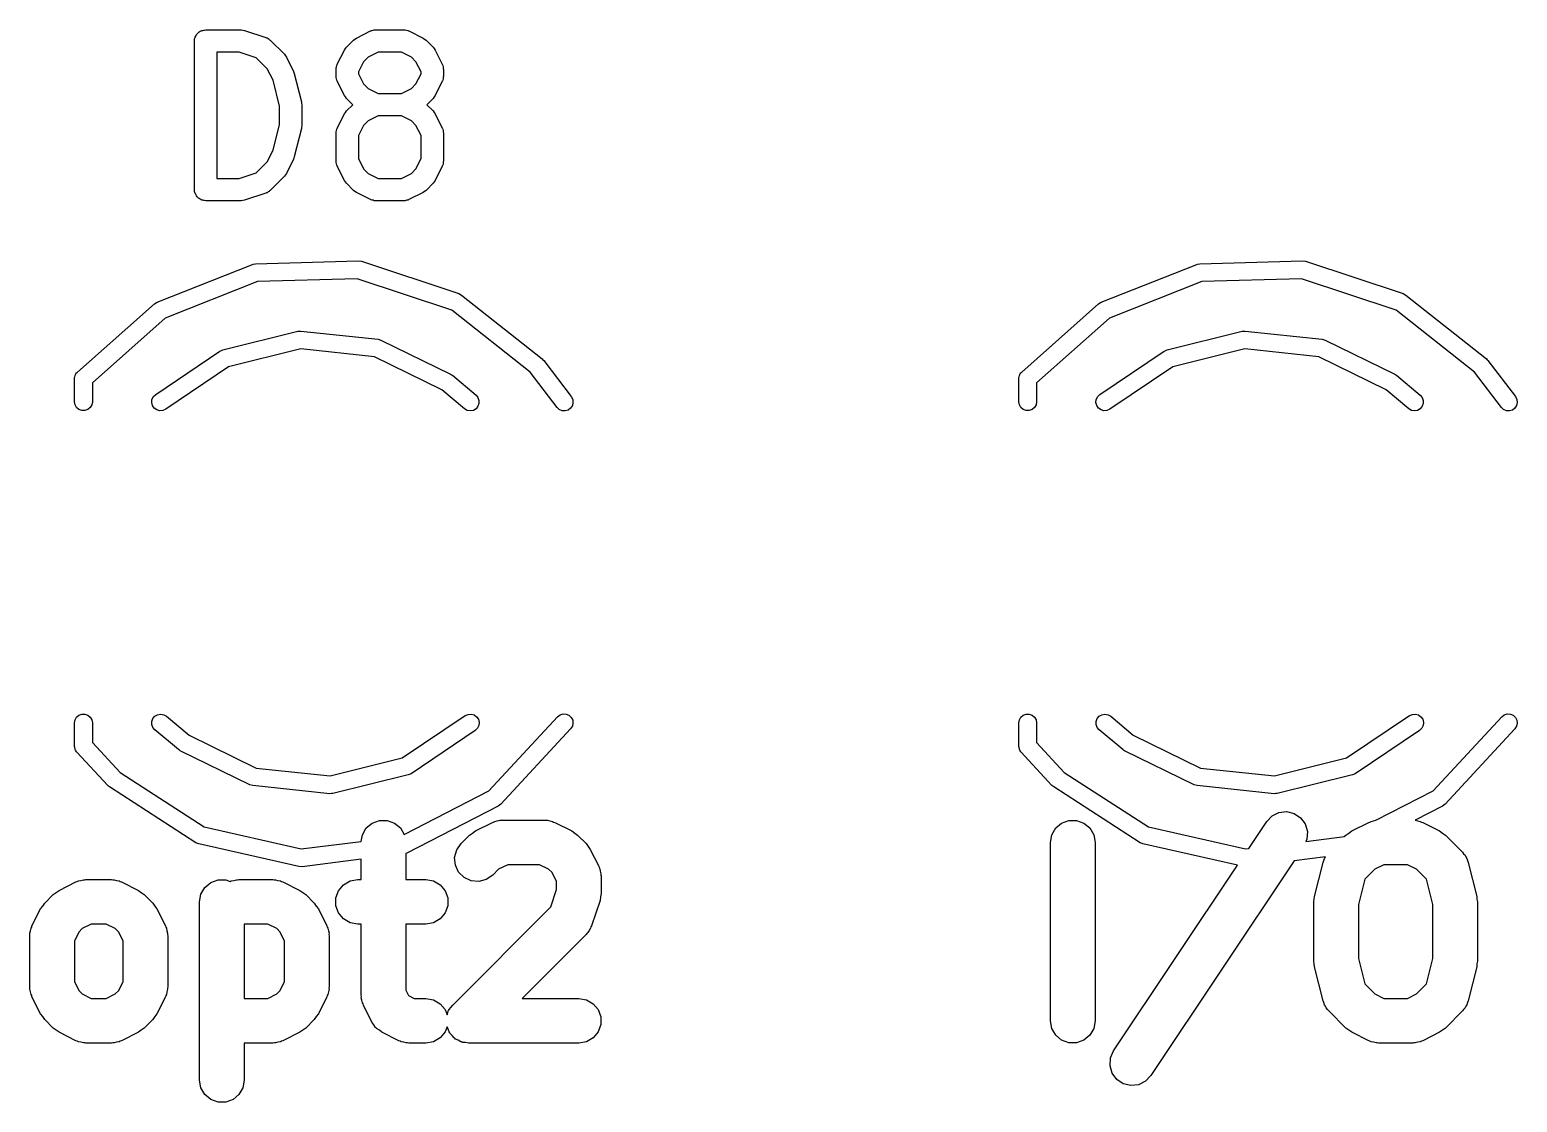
# Model space of a CAD drawing. Extents: x 125.2 to 205.2, y -134.4 to -54.5.
# Drawn here: x 182.23 to 192.23, y -134.44 to -127.23 of the extents above; entities that cross this region are included whole.
import ezdxf

# ---------------------------------------------------------------- set-up
doc = ezdxf.new("R2010")
doc.units = 0
doc.header["$MEASUREMENT"] = 0
doc.layers.add('BLACK', color=7, linetype='CONTINUOUS')

msp = doc.modelspace()

# ---------------------------------------------------------------- linework, layer by layer
at = {"layer": 'Black'}
for p, q in [((183.369, -127.242), (183.374, -127.237)), ((183.374, -127.237), (183.381, -127.235)), ((183.381, -127.235), (183.386, -127.232)), ((183.386, -127.232), (183.393, -127.231)), ((183.393, -127.231), (183.399, -127.229)), ((183.399, -127.229), (183.405, -127.229)), ((183.405, -127.229), (183.412, -127.227)), ((183.412, -127.227), (183.65, -127.227)), ((183.65, -127.227), (183.662, -127.229)), ((183.662, -127.229), (183.674, -127.231)), ((183.674, -127.231), (183.817, -127.279)), ((184.426, -127.283), (184.521, -127.235)), ((184.521, -127.235), (184.525, -127.234)), ((184.525, -127.234), (184.529, -127.232)), ((184.529, -127.232), (184.538, -127.23)), ((184.538, -127.23), (184.546, -127.228)), ((184.546, -127.228), (184.551, -127.228)), ((184.551, -127.228), (184.555, -127.227)), ((184.555, -127.227), (184.745, -127.227)), ((184.745, -127.227), (184.749, -127.228)), ((184.749, -127.228), (184.754, -127.228)), ((184.754, -127.228), (184.762, -127.23)), ((184.762, -127.23), (184.771, -127.232)), ((184.771, -127.232), (184.775, -127.234)), ((184.775, -127.234), (184.779, -127.235)), ((184.779, -127.235), (184.874, -127.283)), ((183.337, -127.302), (183.338, -127.296)), ((183.337, -128.302), (183.337, -127.302)), ((183.338, -127.289), (183.34, -127.283)), ((183.338, -127.296), (183.338, -127.289)), ((183.34, -127.283), (183.341, -127.277)), ((183.341, -127.277), (183.345, -127.271)), ((183.345, -127.271), (183.347, -127.265)), ((183.347, -127.265), (183.351, -127.26)), ((183.351, -127.26), (183.354, -127.254)), ((183.354, -127.254), (183.359, -127.25)), ((183.359, -127.25), (183.364, -127.245)), ((183.364, -127.245), (183.369, -127.242)), ((183.817, -127.279), (183.82, -127.281)), ((183.82, -127.281), (183.825, -127.282)), ((183.825, -127.282), (183.832, -127.287)), ((183.832, -127.287), (183.839, -127.291)), ((183.839, -127.291), (183.842, -127.294)), ((183.842, -127.294), (183.846, -127.297)), ((183.846, -127.297), (183.941, -127.392)), ((184.359, -127.345), (184.406, -127.297)), ((184.406, -127.297), (184.416, -127.29)), ((184.416, -127.29), (184.426, -127.283)), ((184.874, -127.283), (184.884, -127.29)), ((184.884, -127.29), (184.894, -127.297)), ((184.894, -127.297), (184.941, -127.345)), ((183.487, -127.377), (183.487, -128.227)), ((183.638, -127.377), (183.487, -127.377)), ((183.752, -127.416), (183.638, -127.377)), ((183.826, -127.49), (183.752, -127.416)), ((183.941, -127.392), (183.948, -127.402)), ((183.948, -127.402), (183.955, -127.412)), ((183.955, -127.412), (184.003, -127.507)), ((184.297, -127.459), (184.345, -127.364)), ((184.345, -127.364), (184.352, -127.354)), ((184.352, -127.354), (184.359, -127.345)), ((184.504, -127.412), (184.474, -127.442)), ((184.572, -127.377), (184.504, -127.412)), ((184.728, -127.377), (184.572, -127.377)), ((184.796, -127.412), (184.728, -127.377)), ((184.826, -127.442), (184.796, -127.412)), ((184.941, -127.345), (184.948, -127.354)), ((184.948, -127.354), (184.955, -127.364)), ((184.955, -127.364), (185.003, -127.459)), ((183.865, -127.567), (183.826, -127.49)), ((184.003, -127.507), (184.005, -127.515)), ((184.005, -127.515), (184.008, -127.522)), ((184.008, -127.522), (184.056, -127.713)), ((184.289, -127.493), (184.29, -127.489)), ((184.289, -127.54), (184.289, -127.493)), ((184.29, -127.484), (184.292, -127.476)), ((184.29, -127.489), (184.29, -127.484)), ((184.292, -127.476), (184.294, -127.467)), ((184.294, -127.467), (184.296, -127.463)), ((184.296, -127.463), (184.297, -127.459)), ((184.474, -127.442), (184.439, -127.511)), ((184.439, -127.511), (184.439, -127.523)), ((184.439, -127.523), (184.474, -127.591)), ((184.861, -127.511), (184.826, -127.442)), ((184.826, -127.591), (184.861, -127.523)), ((184.861, -127.523), (184.861, -127.511)), ((185.003, -127.459), (185.004, -127.463)), ((185.004, -127.463), (185.006, -127.467)), ((185.006, -127.467), (185.008, -127.476)), ((185.008, -127.476), (185.01, -127.484)), ((185.01, -127.484), (185.01, -127.489)), ((185.01, -127.489), (185.011, -127.493)), ((185.011, -127.493), (185.011, -127.54)), ((183.908, -127.74), (183.865, -127.567)), ((184.29, -127.545), (184.289, -127.54)), ((184.29, -127.549), (184.29, -127.545)), ((184.292, -127.557), (184.29, -127.549)), ((184.294, -127.566), (184.292, -127.557)), ((184.296, -127.57), (184.294, -127.566)), ((184.297, -127.574), (184.296, -127.57)), ((184.345, -127.669), (184.297, -127.574)), ((184.474, -127.591), (184.504, -127.622)), ((184.504, -127.622), (184.572, -127.656)), ((184.728, -127.656), (184.796, -127.622)), ((184.796, -127.622), (184.826, -127.591)), ((185.003, -127.574), (184.955, -127.669)), ((185.004, -127.57), (185.003, -127.574)), ((185.006, -127.566), (185.004, -127.57)), ((185.008, -127.557), (185.006, -127.566)), ((185.01, -127.549), (185.008, -127.557)), ((185.011, -127.54), (185.01, -127.545)), ((185.01, -127.545), (185.01, -127.549)), ((184.056, -127.713), (184.057, -127.722)), ((184.057, -127.722), (184.058, -127.731)), ((184.058, -127.731), (184.058, -127.874)), ((184.352, -127.679), (184.345, -127.669)), ((184.359, -127.689), (184.352, -127.679)), ((184.401, -127.731), (184.359, -127.689)), ((184.359, -127.773), (184.401, -127.731)), ((184.572, -127.656), (184.728, -127.656)), ((184.941, -127.689), (184.899, -127.731)), ((184.899, -127.731), (184.941, -127.773)), ((184.948, -127.679), (184.941, -127.689)), ((184.955, -127.669), (184.948, -127.679)), ((183.908, -127.865), (183.908, -127.74)), ((184.297, -127.888), (184.345, -127.793)), ((184.345, -127.793), (184.352, -127.783)), ((184.352, -127.783), (184.359, -127.773)), ((184.572, -127.806), (184.504, -127.84)), ((184.728, -127.806), (184.572, -127.806)), ((184.796, -127.84), (184.728, -127.806)), ((184.941, -127.773), (184.948, -127.783)), ((184.948, -127.783), (184.955, -127.793)), ((184.955, -127.793), (185.003, -127.888)), ((183.865, -128.038), (183.908, -127.865)), ((184.056, -127.892), (184.008, -128.082)), ((184.057, -127.883), (184.056, -127.892)), ((184.058, -127.874), (184.057, -127.883)), ((184.289, -127.921), (184.29, -127.917)), ((184.289, -128.112), (184.289, -127.921)), ((184.29, -127.913), (184.292, -127.904)), ((184.29, -127.917), (184.29, -127.913)), ((184.292, -127.904), (184.294, -127.896)), ((184.294, -127.896), (184.296, -127.892)), ((184.296, -127.892), (184.297, -127.888)), ((184.474, -127.871), (184.439, -127.939)), ((184.504, -127.84), (184.474, -127.871)), ((184.826, -127.871), (184.796, -127.84)), ((184.861, -127.939), (184.826, -127.871)), ((185.003, -127.888), (185.004, -127.892)), ((185.004, -127.892), (185.006, -127.896)), ((185.006, -127.896), (185.008, -127.904)), ((185.008, -127.904), (185.01, -127.913)), ((185.01, -127.913), (185.01, -127.917)), ((185.01, -127.917), (185.011, -127.921)), ((185.011, -127.921), (185.011, -128.112)), ((183.826, -128.115), (183.865, -128.038)), ((184.439, -127.939), (184.439, -128.094)), ((184.861, -128.094), (184.861, -127.939)), ((183.752, -128.189), (183.826, -128.115)), ((184.003, -128.098), (183.955, -128.193)), ((184.005, -128.09), (184.003, -128.098)), ((184.008, -128.082), (184.005, -128.09)), ((184.29, -128.116), (184.289, -128.112)), ((184.29, -128.12), (184.29, -128.116)), ((184.292, -128.129), (184.29, -128.12)), ((184.294, -128.138), (184.292, -128.129)), ((184.296, -128.141), (184.294, -128.138)), ((184.439, -128.094), (184.474, -128.163)), ((184.826, -128.163), (184.861, -128.094)), ((185.006, -128.138), (185.004, -128.141)), ((185.008, -128.129), (185.006, -128.138)), ((185.01, -128.12), (185.008, -128.129)), ((185.011, -128.112), (185.01, -128.116)), ((185.01, -128.116), (185.01, -128.12)), ((183.487, -128.227), (183.638, -128.227)), ((183.638, -128.227), (183.752, -128.189)), ((183.941, -128.213), (183.846, -128.308)), ((183.948, -128.203), (183.941, -128.213)), ((183.955, -128.193), (183.948, -128.203)), ((184.297, -128.145), (184.296, -128.141)), ((184.345, -128.241), (184.297, -128.145)), ((184.474, -128.163), (184.504, -128.193)), ((184.504, -128.193), (184.572, -128.227)), ((184.572, -128.227), (184.728, -128.227)), ((184.728, -128.227), (184.796, -128.193)), ((184.796, -128.193), (184.826, -128.163)), ((185.003, -128.145), (184.955, -128.241)), ((185.004, -128.141), (185.003, -128.145)), ((183.338, -128.309), (183.337, -128.302)), ((183.338, -128.315), (183.338, -128.309)), ((183.34, -128.322), (183.338, -128.315)), ((183.341, -128.328), (183.34, -128.322)), ((183.345, -128.334), (183.341, -128.328)), ((183.347, -128.34), (183.345, -128.334)), ((183.817, -128.326), (183.674, -128.374)), ((183.82, -128.324), (183.817, -128.326)), ((183.825, -128.323), (183.82, -128.324)), ((183.832, -128.318), (183.825, -128.323)), ((183.839, -128.314), (183.832, -128.318)), ((183.842, -128.31), (183.839, -128.314)), ((183.846, -128.308), (183.842, -128.31)), ((184.352, -128.25), (184.345, -128.241)), ((184.359, -128.26), (184.352, -128.25)), ((184.406, -128.308), (184.359, -128.26)), ((184.416, -128.315), (184.406, -128.308)), ((184.426, -128.322), (184.416, -128.315)), ((184.521, -128.369), (184.426, -128.322)), ((184.874, -128.322), (184.779, -128.369)), ((184.884, -128.315), (184.874, -128.322)), ((184.894, -128.308), (184.884, -128.315)), ((184.941, -128.26), (184.894, -128.308)), ((184.948, -128.25), (184.941, -128.26)), ((184.955, -128.241), (184.948, -128.25)), ((183.351, -128.345), (183.347, -128.34)), ((183.354, -128.351), (183.351, -128.345)), ((183.359, -128.355), (183.354, -128.351)), ((183.364, -128.36), (183.359, -128.355)), ((183.369, -128.363), (183.364, -128.36)), ((183.374, -128.367), (183.369, -128.363)), ((183.381, -128.37), (183.374, -128.367)), ((183.386, -128.373), (183.381, -128.37)), ((183.393, -128.374), (183.386, -128.373)), ((183.399, -128.376), (183.393, -128.374)), ((183.405, -128.376), (183.399, -128.376)), ((183.412, -128.377), (183.405, -128.376)), ((183.65, -128.377), (183.412, -128.377)), ((183.662, -128.375), (183.65, -128.377)), ((183.674, -128.374), (183.662, -128.375)), ((184.525, -128.371), (184.521, -128.369)), ((184.529, -128.373), (184.525, -128.371)), ((184.538, -128.374), (184.529, -128.373)), ((184.546, -128.377), (184.538, -128.374)), ((184.551, -128.377), (184.546, -128.377)), ((184.555, -128.377), (184.551, -128.377)), ((184.745, -128.377), (184.555, -128.377)), ((184.749, -128.377), (184.745, -128.377)), ((184.754, -128.377), (184.749, -128.377)), ((184.762, -128.374), (184.754, -128.377)), ((184.771, -128.373), (184.762, -128.374)), ((184.775, -128.371), (184.771, -128.373)), ((184.779, -128.369), (184.775, -128.371)), ((183.085, -129.06), (183.727, -128.805)), ((183.727, -128.805), (183.731, -128.804)), ((183.727, -128.805), (183.727, -128.805)), ((183.731, -128.804), (183.747, -128.801)), ((183.747, -128.801), (184.438, -128.781)), ((183.747, -128.801), (183.747, -128.801)), ((184.438, -128.781), (184.459, -128.784)), ((184.459, -128.784), (184.459, -128.784)), ((184.459, -128.784), (185.115, -129.002)), ((189.435, -129.06), (190.077, -128.805)), ((190.077, -128.805), (190.081, -128.804)), ((190.077, -128.805), (190.077, -128.805)), ((190.081, -128.804), (190.097, -128.801)), ((190.097, -128.801), (190.788, -128.781)), ((190.097, -128.801), (190.097, -128.801)), ((190.788, -128.781), (190.809, -128.784)), ((190.809, -128.784), (190.809, -128.784)), ((190.809, -128.784), (191.465, -129.002)), ((183.761, -128.92), (183.139, -129.167)), ((184.431, -128.902), (183.761, -128.92)), ((185.067, -129.113), (184.431, -128.902)), ((190.111, -128.92), (189.489, -129.167)), ((190.781, -128.902), (190.111, -128.92)), ((191.417, -129.113), (190.781, -128.902)), ((185.115, -129.002), (185.115, -129.002)), ((185.115, -129.002), (185.133, -129.012)), ((185.133, -129.012), (185.675, -129.441)), ((191.465, -129.002), (191.465, -129.002)), ((191.465, -129.002), (191.483, -129.012)), ((191.483, -129.012), (192.025, -129.441)), ((182.55, -129.53), (183.067, -129.071)), ((183.067, -129.071), (183.085, -129.06)), ((183.067, -129.071), (183.067, -129.071)), ((185.594, -129.531), (185.067, -129.113)), ((188.9, -129.53), (189.417, -129.071)), ((189.417, -129.071), (189.435, -129.06)), ((189.417, -129.071), (189.417, -129.071)), ((191.944, -129.531), (191.417, -129.113)), ((183.139, -129.167), (182.65, -129.601)), ((189.489, -129.167), (189, -129.601)), ((183.527, -129.381), (184.032, -129.255)), ((184.032, -129.255), (184.053, -129.254)), ((184.053, -129.254), (184.571, -129.309)), ((184.053, -129.254), (184.053, -129.254)), ((184.571, -129.309), (184.571, -129.309)), ((184.571, -129.309), (184.591, -129.315)), ((184.591, -129.315), (185.059, -129.543)), ((189.877, -129.381), (190.382, -129.255)), ((190.382, -129.255), (190.403, -129.254)), ((190.403, -129.254), (190.921, -129.309)), ((190.403, -129.254), (190.403, -129.254)), ((190.921, -129.309), (190.921, -129.309)), ((190.921, -129.309), (190.941, -129.315)), ((190.941, -129.315), (191.409, -129.543)), ((183.076, -129.68), (183.508, -129.389)), ((183.508, -129.389), (183.518, -129.385)), ((183.508, -129.389), (183.508, -129.389)), ((183.518, -129.385), (183.527, -129.381)), ((183.527, -129.381), (183.527, -129.381)), ((184.051, -129.374), (183.566, -129.495)), ((184.548, -129.427), (184.051, -129.374)), ((185, -129.648), (184.548, -129.427)), ((189.426, -129.68), (189.858, -129.389)), ((189.858, -129.389), (189.868, -129.385)), ((189.858, -129.389), (189.858, -129.389)), ((189.868, -129.385), (189.877, -129.381)), ((189.877, -129.381), (189.877, -129.381)), ((190.401, -129.374), (189.916, -129.495)), ((190.898, -129.427), (190.401, -129.374)), ((191.35, -129.648), (190.898, -129.427)), ((182.54, -129.542), (182.544, -129.535)), ((182.544, -129.535), (182.549, -129.532)), ((182.549, -129.532), (182.55, -129.53)), ((183.566, -129.495), (183.143, -129.78)), ((185.775, -129.768), (185.594, -129.531)), ((185.675, -129.441), (185.68, -129.447)), ((185.68, -129.447), (185.685, -129.452)), ((185.685, -129.452), (185.87, -129.695)), ((188.89, -129.542), (188.894, -129.535)), ((188.894, -129.535), (188.899, -129.532)), ((188.899, -129.532), (188.9, -129.53)), ((189.916, -129.495), (189.493, -129.78)), ((192.125, -129.768), (191.944, -129.531)), ((192.025, -129.441), (192.03, -129.447)), ((192.03, -129.447), (192.035, -129.452)), ((192.035, -129.452), (192.22, -129.695)), ((182.53, -129.574), (182.531, -129.57)), ((182.53, -129.73), (182.53, -129.574)), ((182.531, -129.566), (182.532, -129.561)), ((182.531, -129.57), (182.531, -129.566)), ((182.532, -129.561), (182.534, -129.553)), ((182.534, -129.553), (182.536, -129.549)), ((182.536, -129.549), (182.537, -129.546)), ((182.537, -129.546), (182.54, -129.542)), ((182.65, -129.601), (182.65, -129.73)), ((185.059, -129.543), (185.065, -129.548)), ((185.065, -129.548), (185.071, -129.551)), ((185.071, -129.551), (185.23, -129.684)), ((188.88, -129.574), (188.881, -129.57)), ((188.88, -129.73), (188.88, -129.574)), ((188.881, -129.566), (188.882, -129.561)), ((188.881, -129.57), (188.881, -129.566)), ((188.882, -129.561), (188.884, -129.553)), ((188.884, -129.553), (188.886, -129.549)), ((188.886, -129.549), (188.887, -129.546)), ((188.887, -129.546), (188.89, -129.542)), ((189, -129.601), (189, -129.73)), ((191.409, -129.543), (191.415, -129.548)), ((191.415, -129.548), (191.421, -129.551)), ((191.421, -129.551), (191.58, -129.684)), ((182.534, -129.751), (182.53, -129.73)), ((182.65, -129.73), (182.646, -129.751)), ((183.049, -129.734), (183.051, -129.713)), ((183.054, -129.754), (183.049, -129.734)), ((183.051, -129.713), (183.061, -129.695)), ((183.061, -129.695), (183.076, -129.68)), ((185.153, -129.776), (185, -129.648)), ((185.23, -129.684), (185.243, -129.7)), ((185.243, -129.7), (185.25, -129.72)), ((185.25, -129.72), (185.25, -129.741)), ((185.87, -129.695), (185.88, -129.714)), ((185.882, -129.734), (185.878, -129.755)), ((185.88, -129.714), (185.882, -129.734)), ((188.884, -129.751), (188.88, -129.73)), ((189, -129.73), (188.996, -129.751)), ((189.399, -129.734), (189.401, -129.713)), ((189.404, -129.754), (189.399, -129.734)), ((189.401, -129.713), (189.411, -129.695)), ((189.411, -129.695), (189.426, -129.68)), ((191.503, -129.776), (191.35, -129.648)), ((191.58, -129.684), (191.593, -129.7)), ((191.593, -129.7), (191.6, -129.72)), ((191.6, -129.72), (191.6, -129.741)), ((192.22, -129.695), (192.23, -129.714)), ((192.232, -129.734), (192.228, -129.755)), ((192.23, -129.714), (192.232, -129.734)), ((182.544, -129.769), (182.534, -129.751)), ((182.56, -129.782), (182.544, -129.769)), ((182.58, -129.789), (182.56, -129.782)), ((182.6, -129.789), (182.58, -129.789)), ((182.62, -129.782), (182.6, -129.789)), ((182.636, -129.769), (182.62, -129.782)), ((182.646, -129.751), (182.636, -129.769)), ((183.066, -129.772), (183.054, -129.754)), ((183.083, -129.784), (183.066, -129.772)), ((183.103, -129.79), (183.083, -129.784)), ((183.123, -129.788), (183.103, -129.79)), ((183.143, -129.78), (183.123, -129.788)), ((185.171, -129.787), (185.153, -129.776)), ((185.191, -129.79), (185.171, -129.787)), ((185.212, -129.787), (185.191, -129.79)), ((185.23, -129.776), (185.212, -129.787)), ((185.243, -129.76), (185.23, -129.776)), ((185.25, -129.741), (185.243, -129.76)), ((185.79, -129.782), (185.775, -129.768)), ((185.809, -129.79), (185.79, -129.782)), ((185.83, -129.791), (185.809, -129.79)), ((185.85, -129.785), (185.83, -129.791)), ((185.866, -129.772), (185.85, -129.785)), ((185.878, -129.755), (185.866, -129.772)), ((188.894, -129.769), (188.884, -129.751)), ((188.91, -129.782), (188.894, -129.769)), ((188.93, -129.789), (188.91, -129.782)), ((188.95, -129.789), (188.93, -129.789)), ((188.97, -129.782), (188.95, -129.789)), ((188.986, -129.769), (188.97, -129.782)), ((188.996, -129.751), (188.986, -129.769)), ((189.416, -129.772), (189.404, -129.754)), ((189.433, -129.784), (189.416, -129.772)), ((189.453, -129.79), (189.433, -129.784)), ((189.473, -129.788), (189.453, -129.79)), ((189.493, -129.78), (189.473, -129.788)), ((191.521, -129.787), (191.503, -129.776)), ((191.541, -129.79), (191.521, -129.787)), ((191.562, -129.787), (191.541, -129.79)), ((191.58, -129.776), (191.562, -129.787)), ((191.593, -129.76), (191.58, -129.776)), ((191.6, -129.741), (191.593, -129.76)), ((192.14, -129.782), (192.125, -129.768)), ((192.159, -129.79), (192.14, -129.782)), ((192.18, -129.791), (192.159, -129.79)), ((192.2, -129.785), (192.18, -129.791)), ((192.216, -129.772), (192.2, -129.785)), ((192.228, -129.755), (192.216, -129.772)), ((182.544, -131.851), (182.56, -131.838)), ((182.56, -131.838), (182.58, -131.831)), ((182.58, -131.831), (182.6, -131.831)), ((182.6, -131.831), (182.62, -131.838)), ((182.62, -131.838), (182.636, -131.851)), ((183.07, -131.844), (183.089, -131.834)), ((183.089, -131.834), (183.109, -131.83)), ((183.109, -131.83), (183.13, -131.834)), ((183.13, -131.834), (183.148, -131.844)), ((185.158, -131.84), (185.177, -131.832)), ((185.177, -131.832), (185.197, -131.83)), ((185.197, -131.83), (185.217, -131.836)), ((185.217, -131.836), (185.234, -131.848)), ((185.778, -131.848), (185.795, -131.835)), ((185.795, -131.835), (185.815, -131.829)), ((185.815, -131.829), (185.836, -131.83)), ((185.836, -131.83), (185.855, -131.838)), ((185.855, -131.838), (185.87, -131.852)), ((188.894, -131.851), (188.91, -131.838)), ((188.91, -131.838), (188.93, -131.831)), ((188.93, -131.831), (188.95, -131.831)), ((188.95, -131.831), (188.97, -131.838)), ((188.97, -131.838), (188.986, -131.851)), ((189.42, -131.844), (189.439, -131.834)), ((189.439, -131.834), (189.459, -131.83)), ((189.459, -131.83), (189.48, -131.834)), ((189.48, -131.834), (189.498, -131.844)), ((191.508, -131.84), (191.527, -131.832)), ((191.527, -131.832), (191.547, -131.83)), ((191.547, -131.83), (191.567, -131.836)), ((191.567, -131.836), (191.584, -131.848)), ((192.128, -131.848), (192.145, -131.835)), ((192.145, -131.835), (192.165, -131.829)), ((192.165, -131.829), (192.186, -131.83)), ((192.186, -131.83), (192.205, -131.838)), ((192.205, -131.838), (192.22, -131.852)), ((182.53, -131.89), (182.534, -131.869)), ((182.53, -132.046), (182.53, -131.89)), ((182.534, -131.869), (182.544, -131.851)), ((182.636, -131.851), (182.646, -131.869)), ((182.646, -131.869), (182.65, -131.89)), ((182.65, -131.89), (182.65, -132.022)), ((183.05, -131.88), (183.057, -131.86)), ((183.05, -131.9), (183.05, -131.88)), ((183.057, -131.92), (183.05, -131.9)), ((183.057, -131.86), (183.07, -131.844)), ((183.07, -131.936), (183.057, -131.92)), ((183.229, -132.069), (183.07, -131.936)), ((183.148, -131.844), (183.3, -131.972)), ((184.734, -132.125), (185.158, -131.84)), ((185.24, -131.925), (185.225, -131.94)), ((185.234, -131.848), (185.246, -131.865)), ((185.249, -131.906), (185.24, -131.925)), ((185.246, -131.865), (185.251, -131.886)), ((185.251, -131.886), (185.249, -131.906)), ((185.316, -132.347), (185.778, -131.848)), ((185.866, -131.929), (185.397, -132.436)), ((185.878, -131.912), (185.866, -131.929)), ((185.87, -131.852), (185.88, -131.871)), ((185.882, -131.892), (185.878, -131.912)), ((185.88, -131.871), (185.882, -131.892)), ((188.88, -131.89), (188.884, -131.869)), ((188.88, -132.046), (188.88, -131.89)), ((188.884, -131.869), (188.894, -131.851)), ((188.986, -131.851), (188.996, -131.869)), ((188.996, -131.869), (189, -131.89)), ((189, -131.89), (189, -132.022)), ((189.4, -131.88), (189.407, -131.86)), ((189.4, -131.9), (189.4, -131.88)), ((189.407, -131.92), (189.4, -131.9)), ((189.407, -131.86), (189.42, -131.844)), ((189.42, -131.936), (189.407, -131.92)), ((189.579, -132.069), (189.42, -131.936)), ((189.498, -131.844), (189.65, -131.972)), ((191.084, -132.125), (191.508, -131.84)), ((191.59, -131.925), (191.575, -131.94)), ((191.584, -131.848), (191.596, -131.865)), ((191.599, -131.906), (191.59, -131.925)), ((191.596, -131.865), (191.601, -131.886)), ((191.601, -131.886), (191.599, -131.906)), ((191.666, -132.347), (192.128, -131.848)), ((192.216, -131.929), (191.747, -132.436)), ((192.228, -131.912), (192.216, -131.929)), ((192.22, -131.852), (192.23, -131.871)), ((192.232, -131.892), (192.228, -131.912)), ((192.23, -131.871), (192.232, -131.892)), ((182.65, -132.022), (182.836, -132.223)), ((183.3, -131.972), (183.752, -132.193)), ((185.225, -131.94), (184.793, -132.231)), ((189, -132.022), (189.186, -132.223)), ((189.65, -131.972), (190.102, -132.193)), ((191.575, -131.94), (191.143, -132.231)), ((182.53, -132.047), (182.53, -132.046)), ((182.53, -132.048), (182.53, -132.047)), ((182.532, -132.055), (182.53, -132.048)), ((182.534, -132.067), (182.532, -132.055)), ((182.535, -132.068), (182.534, -132.067)), ((182.535, -132.069), (182.535, -132.068)), ((182.537, -132.072), (182.535, -132.069)), ((182.544, -132.085), (182.537, -132.072)), ((182.546, -132.086), (182.544, -132.085)), ((182.753, -132.31), (182.546, -132.086)), ((182.546, -132.086), (182.546, -132.086)), ((183.235, -132.072), (183.229, -132.069)), ((183.241, -132.077), (183.235, -132.072)), ((183.709, -132.305), (183.241, -132.077)), ((184.249, -132.246), (184.734, -132.125)), ((188.88, -132.047), (188.88, -132.046)), ((188.88, -132.048), (188.88, -132.047)), ((188.882, -132.055), (188.88, -132.048)), ((188.884, -132.067), (188.882, -132.055)), ((188.885, -132.068), (188.884, -132.067)), ((188.885, -132.069), (188.885, -132.068)), ((188.887, -132.072), (188.885, -132.069)), ((188.894, -132.085), (188.887, -132.072)), ((188.896, -132.086), (188.894, -132.085)), ((189.103, -132.31), (188.896, -132.086)), ((188.896, -132.086), (188.896, -132.086)), ((189.585, -132.072), (189.579, -132.069)), ((189.591, -132.077), (189.585, -132.072)), ((190.059, -132.305), (189.591, -132.077)), ((190.599, -132.246), (191.084, -132.125)), ((182.836, -132.223), (183.402, -132.588)), ((183.752, -132.193), (184.249, -132.246)), ((184.773, -132.239), (184.268, -132.365)), ((184.793, -132.231), (184.773, -132.239)), ((184.773, -132.239), (184.773, -132.239)), ((189.186, -132.223), (189.752, -132.588)), ((190.102, -132.193), (190.599, -132.246)), ((191.123, -132.239), (190.618, -132.365)), ((191.143, -132.231), (191.123, -132.239)), ((191.123, -132.239), (191.123, -132.239)), ((182.759, -132.315), (182.753, -132.31)), ((182.765, -132.32), (182.759, -132.315)), ((183.346, -132.695), (182.765, -132.32)), ((183.729, -132.311), (183.709, -132.305)), ((184.247, -132.366), (183.729, -132.311)), ((183.729, -132.311), (183.729, -132.311)), ((189.109, -132.315), (189.103, -132.31)), ((189.115, -132.32), (189.109, -132.315)), ((189.696, -132.695), (189.115, -132.32)), ((190.079, -132.311), (190.059, -132.305)), ((190.597, -132.366), (190.079, -132.311)), ((190.079, -132.311), (190.079, -132.311)), ((184.258, -132.365), (184.247, -132.366)), ((184.247, -132.366), (184.247, -132.366)), ((184.268, -132.365), (184.258, -132.365)), ((184.268, -132.365), (184.268, -132.365)), ((184.747, -132.639), (185.316, -132.347)), ((185.397, -132.436), (185.38, -132.449)), ((190.608, -132.365), (190.597, -132.366)), ((190.597, -132.366), (190.597, -132.366)), ((190.618, -132.365), (190.608, -132.365)), ((190.618, -132.365), (190.618, -132.365)), ((191.282, -132.544), (191.666, -132.347)), ((191.747, -132.436), (191.73, -132.449)), ((185.38, -132.449), (184.765, -132.765)), ((190.547, -132.553), (190.583, -132.515)), ((190.583, -132.515), (190.629, -132.492)), ((190.629, -132.492), (190.681, -132.486)), ((190.681, -132.486), (190.732, -132.498)), ((190.732, -132.498), (190.775, -132.527)), ((190.775, -132.527), (190.806, -132.569)), ((191.73, -132.449), (191.545, -132.544)), ((183.402, -132.588), (184.055, -132.737)), ((184.466, -132.642), (184.492, -132.596)), ((184.492, -132.596), (184.532, -132.563)), ((184.532, -132.563), (184.581, -132.545)), ((184.581, -132.545), (184.633, -132.545)), ((184.633, -132.545), (184.682, -132.563)), ((184.682, -132.563), (184.722, -132.596)), ((184.722, -132.596), (184.747, -132.639)), ((185.187, -132.644), (185.206, -132.63)), ((185.206, -132.63), (185.226, -132.616)), ((185.226, -132.616), (185.34, -132.559)), ((185.34, -132.559), (185.348, -132.556)), ((185.348, -132.556), (185.356, -132.552)), ((185.356, -132.552), (185.373, -132.549)), ((185.373, -132.549), (185.39, -132.544)), ((185.39, -132.544), (185.399, -132.544)), ((185.399, -132.544), (185.407, -132.543)), ((185.407, -132.543), (185.693, -132.543)), ((185.693, -132.543), (185.701, -132.544)), ((185.701, -132.544), (185.71, -132.544)), ((185.71, -132.544), (185.727, -132.549)), ((185.727, -132.549), (185.744, -132.552)), ((185.744, -132.552), (185.752, -132.556)), ((185.752, -132.556), (185.76, -132.559)), ((185.76, -132.559), (185.874, -132.616)), ((185.874, -132.616), (185.894, -132.63)), ((185.894, -132.63), (185.913, -132.644)), ((189.102, -132.642), (189.128, -132.596)), ((189.128, -132.596), (189.168, -132.563)), ((189.168, -132.563), (189.217, -132.545)), ((189.217, -132.545), (189.269, -132.545)), ((189.269, -132.545), (189.318, -132.563)), ((189.318, -132.563), (189.358, -132.596)), ((189.358, -132.596), (189.384, -132.642)), ((189.752, -132.588), (190.405, -132.737)), ((190.426, -132.734), (190.547, -132.553)), ((190.806, -132.569), (190.821, -132.619)), ((190.821, -132.619), (190.817, -132.671)), ((191.08, -132.644), (191.099, -132.63)), ((191.099, -132.63), (191.119, -132.616)), ((191.119, -132.616), (191.233, -132.559)), ((191.233, -132.559), (191.241, -132.556)), ((191.241, -132.556), (191.249, -132.552)), ((191.249, -132.552), (191.266, -132.549)), ((191.266, -132.549), (191.282, -132.544)), ((191.545, -132.544), (191.546, -132.544)), ((191.546, -132.544), (191.563, -132.549)), ((191.563, -132.549), (191.58, -132.552)), ((191.58, -132.552), (191.587, -132.556)), ((191.587, -132.556), (191.596, -132.559)), ((191.596, -132.559), (191.71, -132.616)), ((191.71, -132.616), (191.729, -132.63)), ((191.729, -132.63), (191.749, -132.644)), ((183.359, -132.7), (183.346, -132.695)), ((183.346, -132.695), (183.346, -132.695)), ((183.365, -132.703), (183.359, -132.7)), ((184.039, -132.856), (183.365, -132.703)), ((183.365, -132.703), (183.365, -132.703)), ((184.055, -132.737), (184.458, -132.686)), ((184.458, -132.686), (184.466, -132.642)), ((185.1, -132.744), (185.13, -132.701)), ((185.13, -132.701), (185.187, -132.644)), ((185.913, -132.644), (185.97, -132.701)), ((185.97, -132.701), (185.984, -132.721)), ((185.984, -132.721), (185.998, -132.74)), ((189.093, -132.693), (189.102, -132.642)), ((189.093, -133.893), (189.093, -132.693)), ((189.384, -132.642), (189.393, -132.693)), ((189.393, -132.693), (189.393, -133.893)), ((189.709, -132.7), (189.696, -132.695)), ((189.696, -132.695), (189.696, -132.695)), ((189.715, -132.703), (189.709, -132.7)), ((190.35, -132.847), (189.715, -132.703)), ((189.715, -132.703), (189.715, -132.703)), ((190.405, -132.737), (190.426, -132.734)), ((190.811, -132.686), (191.07, -132.653)), ((190.817, -132.671), (190.811, -132.686)), ((191.07, -132.653), (191.071, -132.652)), ((191.071, -132.652), (191.08, -132.644)), ((191.749, -132.644), (191.863, -132.758)), ((184.457, -132.807), (184.06, -132.857)), ((184.457, -132.943), (184.457, -132.807)), ((184.765, -132.765), (184.757, -132.767)), ((184.757, -132.767), (184.757, -132.943)), ((185.086, -132.794), (185.1, -132.744)), ((185.091, -132.846), (185.086, -132.794)), ((185.998, -132.74), (186.056, -132.854)), ((190.731, -132.817), (189.768, -134.262)), ((190.943, -132.79), (190.731, -132.817)), ((190.869, -133.056), (190.926, -132.828)), ((190.926, -132.828), (190.932, -132.815)), ((190.932, -132.815), (190.935, -132.801)), ((190.935, -132.801), (190.942, -132.791)), ((190.942, -132.791), (190.943, -132.79)), ((191.863, -132.758), (191.871, -132.77)), ((191.871, -132.77), (191.881, -132.78)), ((191.881, -132.78), (191.886, -132.791)), ((191.886, -132.791), (191.893, -132.801)), ((191.893, -132.801), (191.897, -132.815)), ((191.897, -132.815), (191.903, -132.828)), ((191.903, -132.828), (191.96, -133.056)), ((184.06, -132.857), (184.039, -132.856)), ((184.039, -132.856), (184.039, -132.856)), ((185.113, -132.893), (185.091, -132.846)), ((185.15, -132.93), (185.113, -132.893)), ((185.197, -132.952), (185.15, -132.93)), ((185.342, -132.913), (185.299, -132.943)), ((185.382, -132.873), (185.342, -132.913)), ((185.443, -132.843), (185.382, -132.873)), ((185.657, -132.843), (185.443, -132.843)), ((185.718, -132.873), (185.657, -132.843)), ((185.741, -132.896), (185.718, -132.873)), ((185.771, -132.957), (185.741, -132.896)), ((186.056, -132.854), (186.058, -132.863)), ((186.058, -132.863), (186.062, -132.87)), ((186.062, -132.87), (186.065, -132.887)), ((186.065, -132.887), (186.07, -132.904)), ((186.07, -132.904), (186.07, -132.913)), ((186.07, -132.913), (186.071, -132.921)), ((186.071, -132.921), (186.071, -133.036)), ((189.518, -134.095), (190.35, -132.847)), ((191.275, -132.873), (191.207, -132.941)), ((191.335, -132.843), (191.275, -132.873)), ((191.493, -132.843), (191.335, -132.843)), ((191.554, -132.873), (191.493, -132.843)), ((191.622, -132.941), (191.554, -132.873)), ((182.387, -133.044), (182.406, -133.03)), ((182.406, -133.03), (182.426, -133.016)), ((182.426, -133.016), (182.54, -132.959)), ((182.54, -132.959), (182.548, -132.956)), ((182.548, -132.956), (182.556, -132.952)), ((182.556, -132.952), (182.573, -132.949)), ((182.573, -132.949), (182.59, -132.944)), ((182.59, -132.944), (182.599, -132.944)), ((182.599, -132.944), (182.607, -132.943)), ((182.607, -132.943), (182.779, -132.943)), ((182.779, -132.943), (182.787, -132.944)), ((182.787, -132.944), (182.796, -132.944)), ((182.796, -132.944), (182.813, -132.949)), ((182.813, -132.949), (182.83, -132.952)), ((182.83, -132.952), (182.837, -132.956)), ((182.837, -132.956), (182.846, -132.959)), ((182.846, -132.959), (182.96, -133.016)), ((182.96, -133.016), (182.979, -133.03)), ((182.979, -133.03), (182.999, -133.044)), ((183.38, -133.042), (183.407, -132.996)), ((183.407, -132.996), (183.446, -132.963)), ((183.446, -132.963), (183.495, -132.945)), ((183.495, -132.945), (183.547, -132.945)), ((183.547, -132.945), (183.577, -132.956)), ((183.577, -132.956), (183.584, -132.952)), ((183.584, -132.952), (183.602, -132.949)), ((183.602, -132.949), (183.619, -132.944)), ((183.619, -132.944), (183.627, -132.944)), ((183.627, -132.944), (183.636, -132.943)), ((183.636, -132.943), (183.864, -132.943)), ((183.864, -132.943), (183.873, -132.944)), ((183.873, -132.944), (183.881, -132.944)), ((183.881, -132.944), (183.898, -132.949)), ((183.898, -132.949), (183.916, -132.952)), ((183.916, -132.952), (183.923, -132.956)), ((183.923, -132.956), (183.931, -132.959)), ((183.931, -132.959), (184.046, -133.016)), ((184.046, -133.016), (184.065, -133.03)), ((184.065, -133.03), (184.085, -133.044)), ((184.288, -133.067), (184.306, -133.018)), ((184.306, -133.018), (184.339, -132.978)), ((184.339, -132.978), (184.384, -132.952)), ((184.384, -132.952), (184.436, -132.943)), ((184.436, -132.943), (184.457, -132.943)), ((184.757, -132.943), (184.893, -132.943)), ((184.893, -132.943), (184.944, -132.952)), ((184.944, -132.952), (184.989, -132.978)), ((184.989, -132.978), (185.023, -133.018)), ((185.023, -133.018), (185.041, -133.067)), ((185.249, -132.957), (185.197, -132.952)), ((185.299, -132.943), (185.249, -132.957)), ((185.733, -133.126), (185.771, -133.011)), ((185.771, -133.011), (185.771, -132.957)), ((186.071, -133.036), (186.067, -133.059)), ((191.207, -132.941), (191.164, -133.111)), ((191.664, -133.111), (191.622, -132.941)), ((182.302, -133.14), (182.316, -133.121)), ((182.316, -133.121), (182.33, -133.101)), ((182.33, -133.101), (182.387, -133.044)), ((182.999, -133.044), (183.056, -133.101)), ((183.056, -133.101), (183.07, -133.121)), ((183.07, -133.121), (183.084, -133.14)), ((183.371, -133.093), (183.38, -133.042)), ((183.371, -134.293), (183.371, -133.093)), ((184.085, -133.044), (184.142, -133.101)), ((184.142, -133.101), (184.156, -133.121)), ((184.156, -133.121), (184.17, -133.14)), ((184.288, -133.119), (184.288, -133.067)), ((184.306, -133.168), (184.288, -133.119)), ((185.041, -133.119), (185.023, -133.168)), ((185.041, -133.067), (185.041, -133.119)), ((185.073, -133.787), (185.733, -133.126)), ((186.064, -133.083), (186.007, -133.255)), ((186.067, -133.059), (186.064, -133.083)), ((190.864, -133.093), (190.867, -133.075)), ((190.864, -133.493), (190.864, -133.093)), ((190.867, -133.075), (190.869, -133.056)), ((191.164, -133.111), (191.164, -133.474)), ((191.664, -133.474), (191.664, -133.111)), ((191.96, -133.056), (191.961, -133.075)), ((191.961, -133.075), (191.964, -133.093)), ((191.964, -133.093), (191.964, -133.493)), ((182.244, -133.254), (182.302, -133.14)), ((183.084, -133.14), (183.141, -133.254)), ((184.17, -133.14), (184.227, -133.254)), ((184.339, -133.208), (184.306, -133.168)), ((184.384, -133.234), (184.339, -133.208)), ((184.436, -133.243), (184.384, -133.234)), ((184.944, -133.234), (184.893, -133.243)), ((184.989, -133.208), (184.944, -133.234)), ((185.023, -133.168), (184.989, -133.208)), ((182.229, -133.321), (182.23, -133.313)), ((182.229, -133.664), (182.229, -133.321)), ((182.23, -133.304), (182.235, -133.287)), ((182.23, -133.313), (182.23, -133.304)), ((182.235, -133.287), (182.238, -133.27)), ((182.238, -133.27), (182.242, -133.263)), ((182.242, -133.263), (182.244, -133.254)), ((182.559, -133.296), (182.529, -133.357)), ((182.582, -133.273), (182.559, -133.296)), ((182.643, -133.243), (182.582, -133.273)), ((182.743, -133.243), (182.643, -133.243)), ((182.804, -133.273), (182.743, -133.243)), ((182.827, -133.296), (182.804, -133.273)), ((182.857, -133.357), (182.827, -133.296)), ((183.141, -133.254), (183.144, -133.263)), ((183.144, -133.263), (183.148, -133.27)), ((183.148, -133.27), (183.151, -133.287)), ((183.151, -133.287), (183.156, -133.304)), ((183.156, -133.304), (183.156, -133.313)), ((183.156, -133.313), (183.157, -133.321)), ((183.157, -133.321), (183.157, -133.664)), ((183.671, -133.243), (183.671, -133.743)), ((183.829, -133.243), (183.671, -133.243)), ((183.89, -133.273), (183.829, -133.243)), ((183.912, -133.296), (183.89, -133.273)), ((183.943, -133.357), (183.912, -133.296)), ((184.227, -133.254), (184.229, -133.263)), ((184.229, -133.263), (184.234, -133.27)), ((184.234, -133.27), (184.237, -133.287)), ((184.237, -133.287), (184.242, -133.304)), ((184.242, -133.304), (184.241, -133.313)), ((184.241, -133.313), (184.243, -133.321)), ((184.243, -133.321), (184.243, -133.664)), ((184.457, -133.243), (184.436, -133.243)), ((184.457, -133.721), (184.457, -133.243)), ((184.893, -133.243), (184.757, -133.243)), ((184.757, -133.243), (184.757, -133.686)), ((185.97, -133.313), (185.541, -133.743)), ((185.975, -133.306), (185.97, -133.313)), ((185.982, -133.3), (185.975, -133.306)), ((185.99, -133.285), (185.982, -133.3)), ((186, -133.271), (185.99, -133.285)), ((186.002, -133.262), (186, -133.271)), ((186.007, -133.255), (186.002, -133.262)), ((182.529, -133.357), (182.529, -133.629)), ((182.857, -133.629), (182.857, -133.357)), ((183.943, -133.629), (183.943, -133.357)), ((190.867, -133.511), (190.864, -133.493)), ((190.869, -133.529), (190.867, -133.511)), ((190.926, -133.758), (190.869, -133.529)), ((191.164, -133.474), (191.207, -133.645)), ((191.622, -133.645), (191.664, -133.474)), ((191.96, -133.529), (191.903, -133.758)), ((191.961, -133.511), (191.96, -133.529)), ((191.964, -133.493), (191.961, -133.511)), ((182.529, -133.629), (182.559, -133.69)), ((182.827, -133.69), (182.857, -133.629)), ((183.912, -133.69), (183.943, -133.629)), ((182.23, -133.673), (182.229, -133.664)), ((182.23, -133.681), (182.23, -133.673)), ((182.235, -133.698), (182.23, -133.681)), ((182.238, -133.716), (182.235, -133.698)), ((182.242, -133.723), (182.238, -133.716)), ((182.244, -133.731), (182.242, -133.723)), ((182.302, -133.846), (182.244, -133.731)), ((182.559, -133.69), (182.582, -133.712)), ((182.582, -133.712), (182.643, -133.743)), ((182.743, -133.743), (182.804, -133.712)), ((182.804, -133.712), (182.827, -133.69)), ((183.141, -133.731), (183.084, -133.846)), ((183.144, -133.723), (183.141, -133.731)), ((183.148, -133.716), (183.144, -133.723)), ((183.151, -133.698), (183.148, -133.716)), ((183.156, -133.681), (183.151, -133.698)), ((183.157, -133.664), (183.156, -133.673)), ((183.156, -133.673), (183.156, -133.681)), ((183.829, -133.743), (183.89, -133.712)), ((183.89, -133.712), (183.912, -133.69)), ((184.227, -133.731), (184.17, -133.846)), ((184.229, -133.723), (184.227, -133.731)), ((184.234, -133.716), (184.229, -133.723)), ((184.237, -133.698), (184.234, -133.716)), ((184.242, -133.681), (184.237, -133.698)), ((184.243, -133.664), (184.241, -133.673)), ((184.241, -133.673), (184.242, -133.681)), ((184.459, -133.73), (184.457, -133.721)), ((184.458, -133.739), (184.459, -133.73)), ((184.463, -133.755), (184.458, -133.739)), ((184.757, -133.686), (184.776, -133.724)), ((184.776, -133.724), (184.814, -133.743)), ((191.207, -133.645), (191.275, -133.712)), ((191.275, -133.712), (191.335, -133.743)), ((191.493, -133.743), (191.554, -133.712)), ((191.554, -133.712), (191.622, -133.645)), ((182.643, -133.743), (182.743, -133.743)), ((183.671, -133.743), (183.829, -133.743)), ((184.466, -133.773), (184.463, -133.755)), ((184.471, -133.78), (184.466, -133.773)), ((184.473, -133.789), (184.471, -133.78)), ((184.53, -133.903), (184.473, -133.789)), ((184.814, -133.743), (184.893, -133.743)), ((184.893, -133.743), (184.944, -133.752)), ((184.944, -133.752), (184.989, -133.778)), ((184.989, -133.778), (185.023, -133.818)), ((185.023, -133.818), (185.036, -133.853)), ((185.038, -133.848), (185.043, -133.829)), ((185.043, -133.829), (185.046, -133.824)), ((185.046, -133.824), (185.049, -133.818)), ((185.049, -133.818), (185.061, -133.803)), ((185.061, -133.803), (185.073, -133.787)), ((185.541, -133.743), (185.921, -133.743)), ((185.921, -133.743), (185.973, -133.752)), ((185.973, -133.752), (186.018, -133.778)), ((186.018, -133.778), (186.051, -133.818)), ((186.051, -133.818), (186.069, -133.867)), ((190.932, -133.771), (190.926, -133.758)), ((190.935, -133.785), (190.932, -133.771)), ((190.942, -133.795), (190.935, -133.785)), ((190.947, -133.805), (190.942, -133.795)), ((190.957, -133.816), (190.947, -133.805)), ((190.965, -133.827), (190.957, -133.816)), ((191.08, -133.942), (190.965, -133.827)), ((191.335, -133.743), (191.493, -133.743)), ((191.863, -133.827), (191.749, -133.942)), ((191.871, -133.816), (191.863, -133.827)), ((191.881, -133.805), (191.871, -133.816)), ((191.886, -133.795), (191.881, -133.805)), ((191.893, -133.785), (191.886, -133.795)), ((191.897, -133.771), (191.893, -133.785)), ((191.903, -133.758), (191.897, -133.771)), ((182.316, -133.865), (182.302, -133.846)), ((182.33, -133.885), (182.316, -133.865)), ((182.387, -133.942), (182.33, -133.885)), ((183.056, -133.885), (182.999, -133.942)), ((183.07, -133.865), (183.056, -133.885)), ((183.084, -133.846), (183.07, -133.865)), ((184.142, -133.885), (184.085, -133.942)), ((184.156, -133.865), (184.142, -133.885)), ((184.17, -133.846), (184.156, -133.865)), ((184.543, -133.92), (184.53, -133.903)), ((184.555, -133.939), (184.543, -133.92)), ((184.559, -133.941), (184.555, -133.939)), ((185.035, -133.934), (185.023, -133.968)), ((185.042, -133.949), (185.035, -133.934)), ((185.036, -133.853), (185.038, -133.848)), ((186.069, -133.919), (186.051, -133.968)), ((186.069, -133.867), (186.069, -133.919)), ((189.102, -133.944), (189.093, -133.893)), ((189.393, -133.893), (189.384, -133.944)), ((182.406, -133.956), (182.387, -133.942)), ((182.426, -133.97), (182.406, -133.956)), ((182.54, -134.027), (182.426, -133.97)), ((182.548, -134.029), (182.54, -134.027)), ((182.556, -134.034), (182.548, -134.029)), ((182.573, -134.037), (182.556, -134.034)), ((182.59, -134.042), (182.573, -134.037)), ((182.813, -134.037), (182.796, -134.042)), ((182.83, -134.034), (182.813, -134.037)), ((182.837, -134.029), (182.83, -134.034)), ((182.846, -134.027), (182.837, -134.029)), ((182.96, -133.97), (182.846, -134.027)), ((182.979, -133.956), (182.96, -133.97)), ((182.999, -133.942), (182.979, -133.956)), ((183.898, -134.037), (183.881, -134.042)), ((183.916, -134.034), (183.898, -134.037)), ((183.923, -134.029), (183.916, -134.034)), ((183.931, -134.027), (183.923, -134.029)), ((184.046, -133.97), (183.931, -134.027)), ((184.065, -133.956), (184.046, -133.97)), ((184.085, -133.942), (184.065, -133.956)), ((184.561, -133.945), (184.559, -133.941)), ((184.58, -133.957), (184.561, -133.945)), ((184.597, -133.97), (184.58, -133.957)), ((184.711, -134.027), (184.597, -133.97)), ((184.72, -134.029), (184.711, -134.027)), ((184.727, -134.034), (184.72, -134.029)), ((184.745, -134.037), (184.727, -134.034)), ((184.761, -134.042), (184.745, -134.037)), ((184.944, -134.034), (184.893, -134.043)), ((184.989, -134.008), (184.944, -134.034)), ((185.023, -133.968), (184.989, -134.008)), ((185.049, -133.968), (185.042, -133.949)), ((185.053, -133.973), (185.049, -133.968)), ((185.056, -133.979), (185.053, -133.973)), ((185.07, -133.993), (185.056, -133.979)), ((185.082, -134.008), (185.07, -133.993)), ((185.088, -134.011), (185.082, -134.008)), ((185.093, -134.016), (185.088, -134.011)), ((185.11, -134.024), (185.093, -134.016)), ((185.127, -134.034), (185.11, -134.024)), ((185.134, -134.035), (185.127, -134.034)), ((185.14, -134.038), (185.134, -134.035)), ((185.159, -134.039), (185.14, -134.038)), ((185.179, -134.043), (185.159, -134.039)), ((185.973, -134.034), (185.921, -134.043)), ((186.018, -134.008), (185.973, -134.034)), ((186.051, -133.968), (186.018, -134.008)), ((189.128, -133.989), (189.102, -133.944)), ((189.168, -134.023), (189.128, -133.989)), ((189.217, -134.041), (189.168, -134.023)), ((189.318, -134.023), (189.269, -134.041)), ((189.358, -133.989), (189.318, -134.023)), ((189.384, -133.944), (189.358, -133.989)), ((191.099, -133.956), (191.08, -133.942)), ((191.119, -133.97), (191.099, -133.956)), ((191.233, -134.027), (191.119, -133.97)), ((191.241, -134.029), (191.233, -134.027)), ((191.249, -134.034), (191.241, -134.029)), ((191.266, -134.037), (191.249, -134.034)), ((191.283, -134.042), (191.266, -134.037)), ((191.563, -134.037), (191.546, -134.042)), ((191.58, -134.034), (191.563, -134.037)), ((191.587, -134.029), (191.58, -134.034)), ((191.596, -134.027), (191.587, -134.029)), ((191.71, -133.97), (191.596, -134.027)), ((191.729, -133.956), (191.71, -133.97)), ((191.749, -133.942), (191.729, -133.956)), ((182.599, -134.041), (182.59, -134.042)), ((182.607, -134.043), (182.599, -134.041)), ((182.779, -134.043), (182.607, -134.043)), ((182.787, -134.041), (182.779, -134.043)), ((182.796, -134.042), (182.787, -134.041)), ((183.864, -134.043), (183.671, -134.043)), ((183.671, -134.043), (183.671, -134.293)), ((183.873, -134.041), (183.864, -134.043)), ((183.881, -134.042), (183.873, -134.041)), ((184.77, -134.041), (184.761, -134.042)), ((184.779, -134.043), (184.77, -134.041)), ((184.893, -134.043), (184.779, -134.043)), ((185.921, -134.043), (185.179, -134.043)), ((189.269, -134.041), (189.217, -134.041)), ((189.497, -134.143), (189.518, -134.095)), ((191.291, -134.041), (191.283, -134.042)), ((191.3, -134.043), (191.291, -134.041)), ((191.529, -134.043), (191.3, -134.043)), ((191.537, -134.041), (191.529, -134.043)), ((191.546, -134.042), (191.537, -134.041)), ((189.494, -134.195), (189.497, -134.143)), ((189.508, -134.245), (189.494, -134.195)), ((183.38, -134.344), (183.371, -134.293)), ((183.671, -134.293), (183.662, -134.344)), ((189.539, -134.287), (189.508, -134.245)), ((189.583, -134.316), (189.539, -134.287)), ((189.633, -134.328), (189.583, -134.316)), ((189.685, -134.323), (189.633, -134.328)), ((189.732, -134.299), (189.685, -134.323)), ((189.768, -134.262), (189.732, -134.299)), ((183.407, -134.389), (183.38, -134.344)), ((183.446, -134.423), (183.407, -134.389)), ((183.495, -134.441), (183.446, -134.423)), ((183.596, -134.423), (183.547, -134.441)), ((183.636, -134.389), (183.596, -134.423)), ((183.662, -134.344), (183.636, -134.389)), ((183.547, -134.441), (183.495, -134.441))]:
    msp.add_line(p, q, dxfattribs=at)

doc.saveas('drawing.dxf')
